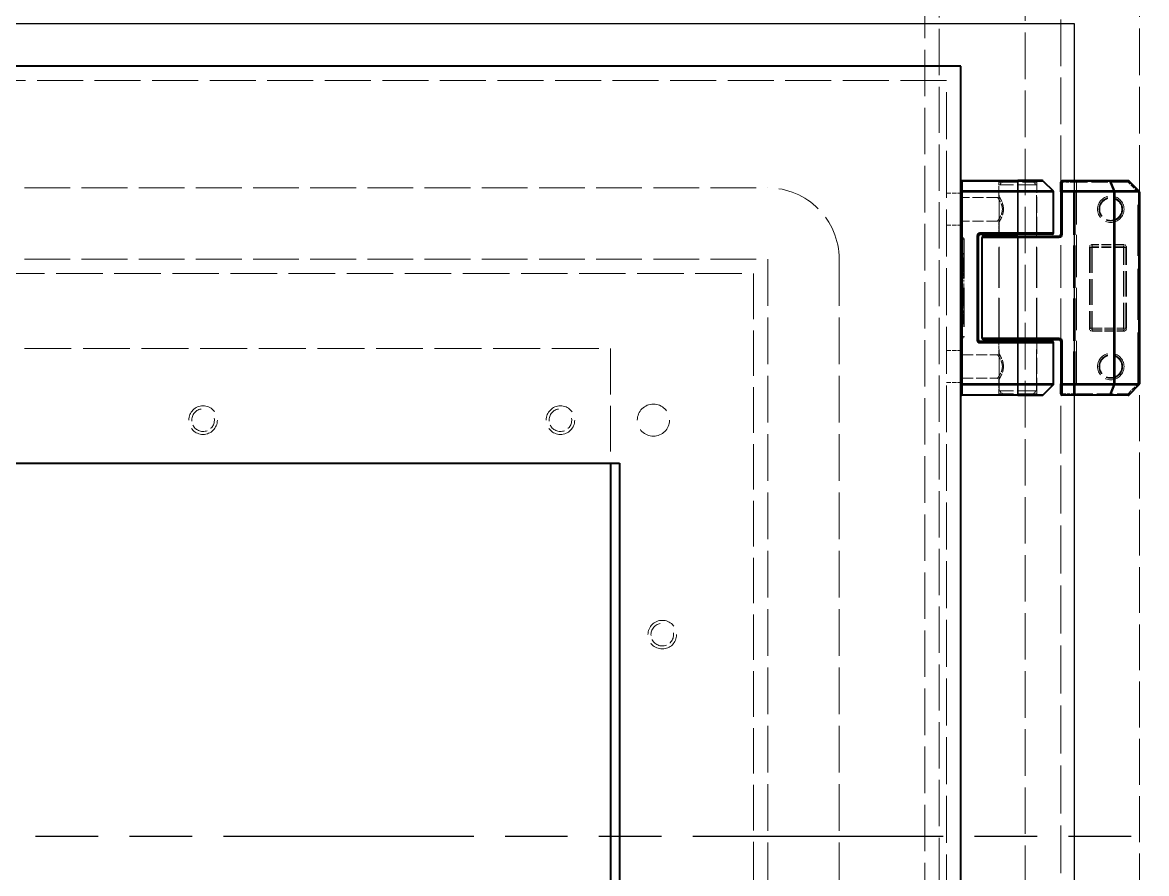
# Model space of a CAD drawing. Header units: millimetres. Extents: x 0 to 2523, y 0 to 1782.
# Drawn here: x 987 to 1144.3, y 967.3 to 1086.4 of the extents above; entities that cross this region are included whole.
import ezdxf

# ---------------------------------------------------------------- set-up
doc = ezdxf.new("R2010")
doc.units = ezdxf.units.MM
doc.header["$LTSCALE"] = 3
for name, pattern in [('CHAIN', [0.3543, 0.2362, -0.0295, 0.0591, -0.0295]), ('DASHED', [0.2067, 0.1654, -0.0413]), ('DOUBLE_DASH_CHAIN', [1.2403, 0.6614, -0.0827, 0.1654, -0.0827, 0.1654, -0.0827])]:
    doc.linetypes.add(name, pattern=pattern)
for name, color, linetype, lineweight in [('가려진 것(ISO)', 2, 'DASHED', 18), ('가려진 좁은 것(ISO)', 2, 'DASHED', 18), ('가시적인 것(ISO)', 3, 'Continuous', 40), ('가시적인 좁은 것(ISO)', 3, 'Continuous', 35), ('단면선(ISO)', 7, 'CHAIN', 25), ('상세 경계(JIS)', 7, 'Continuous', 25)]:
    doc.layers.add(name, color=color, linetype=linetype, lineweight=lineweight)

# ---------------------------------------------------------------- blocks, each defined once
blk = doc.blocks.new('2dTransSection0')
at = {"layer": '단면선(ISO)', "linetype": 'DOUBLE_DASH_CHAIN', "ltscale": 5.884671}
blk.add_line((250.787, 324.183), (393.387, 324.183), dxfattribs=at)
blk = doc.blocks.new('2dDetail0')
at = {"layer": '상세 경계(JIS)', "flags": 128}
blk.add_lwpolyline([(265.179, 284.16), (378.068, 284.16), (378.068, 362.049), (265.179, 362.049), (265.179, 284.16)], dxfattribs=at)

msp = doc.modelspace()

# ---------------------------------------------------------------- linework, layer by layer
at = {"layer": '가려진 것(ISO)', "ltscale": 13.085447}
msp.add_line((1132.2766, 1064.033), (1132.2766, 1291.233), dxfattribs=at)
at = {"layer": '가려진 것(ISO)', "ltscale": 13.165092}
msp.add_line((1143.2766, 1062.6501), (1143.2766, 1291.233), dxfattribs=at)
at = {"layer": '가려진 것(ISO)', "ltscale": 13.096617}
msp.add_line((1127.2766, 461.233), (1127.2766, 1265.233), dxfattribs=at)
at = {"layer": '가려진 것(ISO)', "ltscale": 13.03146}
msp.add_line((1115.2766, 1263.233), (1115.2766, 463.233), dxfattribs=at)
at = {"layer": '가려진 것(ISO)', "ltscale": 13.098612}
msp.add_line((1113.2766, 1261.233), (1113.2766, 465.233), dxfattribs=at)
at = {"layer": '가려진 것(ISO)', "ltscale": 12.986021}
msp.add_line((1116.2766, 1078.233), (810.2766, 1078.233), dxfattribs=at)
at = {"layer": '가려진 것(ISO)', "ltscale": 13.223674}
for p, q in [((1116.2766, 873.233), (1116.2766, 1078.233)), ((905.2766, 1040.733), (1069.2766, 1040.733))]:
    msp.add_line(p, q, dxfattribs=at)
at = {"layer": '가려진 것(ISO)', "ltscale": 12.901145}
for p, q in [((835.2766, 1063.233), (1091.2766, 1063.233)), ((835.2766, 1053.233), (1091.2766, 1053.233)), ((1069.2766, 1040.733), (1069.2766, 1024.733))]:
    msp.add_line(p, q, dxfattribs=at)
at = {"layer": '가려진 것(ISO)', "ltscale": 1.237965}
msp.add_line((1123.6266, 1062.083), (1123.6266, 1064.033), dxfattribs=at)
at = {"layer": '가려진 것(ISO)', "ltscale": 0.448852}
for p, q in [((1124.1766, 1064.133), (1123.6766, 1063.633)), ((1128.3766, 1064.133), (1128.8766, 1063.633))]:
    msp.add_line(p, q, dxfattribs=at)
at = {"layer": '가려진 것(ISO)', "ltscale": 5.185843}
for p, q in [((1128.8766, 1063.633), (1123.6766, 1063.633)), ((1128.8766, 1034.833), (1123.6766, 1034.833))]:
    msp.add_line(p, q, dxfattribs=at)
at = {"layer": '가려진 것(ISO)', "ltscale": 11.611019}
for p, q in [((1123.6766, 1034.833), (1123.6766, 1063.633)), ((1128.8766, 1034.833), (1128.8766, 1063.633))]:
    msp.add_line(p, q, dxfattribs=at)
at = {"layer": '가려진 것(ISO)', "ltscale": 4.188526}
msp.add_line((1128.3766, 1064.133), (1124.1766, 1064.133), dxfattribs=at)
at = {"layer": '가려진 것(ISO)', "ltscale": 4.507682}
for p, q in [((1128.9266, 1056.933), (1128.9266, 1064.033)), ((1128.9266, 1034.433), (1128.9266, 1041.533))]:
    msp.add_line(p, q, dxfattribs=at)
at = {"layer": '가려진 것(ISO)', "ltscale": 11.933559}
msp.add_line((1134.2766, 1034.433), (1134.2766, 1064.033), dxfattribs=at)
at = {"layer": '가려진 것(ISO)', "ltscale": 1.269698}
for p, q in [((1116.2766, 1062.483), (1118.2766, 1062.483)), ((1116.2766, 1057.983), (1118.2766, 1057.983)), ((1116.2766, 1040.483), (1118.2766, 1040.483)), ((1116.2766, 1035.983), (1118.2766, 1035.983))]:
    msp.add_line(p, q, dxfattribs=at)
at = {"layer": '가려진 것(ISO)', "ltscale": 3.142692}
for p, q in [((1123.4266, 1061.883), (1118.4766, 1061.883)), ((1123.4266, 1058.583), (1118.4766, 1058.583))]:
    msp.add_line(p, q, dxfattribs=at)
at = {"layer": '가려진 것(ISO)', "ltscale": 0.920515}
msp.add_line((1123.6266, 1056.933), (1123.6266, 1058.383), dxfattribs=at)
at = {"layer": '가려진 것(ISO)', "ltscale": 0.06339}
for p, q in [((1118.4766, 1056.233), (1118.5766, 1056.233)), ((1118.4766, 1042.233), (1118.5766, 1042.233))]:
    msp.add_line(p, q, dxfattribs=at)
at = {"layer": '가려진 것(ISO)', "ltscale": 10.965973}
msp.add_line((1118.7766, 1056.033), (1118.7766, 1042.433), dxfattribs=at)
at = {"layer": '가려진 것(ISO)', "ltscale": 11.369134}
for p, q in [((1123.6266, 1042.183), (1123.6266, 1056.283)), ((1128.9266, 1042.183), (1128.9266, 1056.283))]:
    msp.add_line(p, q, dxfattribs=at)
at = {"layer": '가려진 것(ISO)', "ltscale": 12.014192}
msp.add_line((1132.2766, 1041.783), (1132.2766, 1056.683), dxfattribs=at)
at = {"layer": '가려진 것(ISO)', "ltscale": 0.12688}
for p, q in [((1118.7766, 1054.033), (1118.5766, 1054.033)), ((1118.7766, 1053.8455), (1118.5766, 1053.8455)), ((1118.7766, 1053.533), (1118.5766, 1053.533)), ((1118.7766, 1053.3455), (1118.5766, 1053.3455)), ((1118.7766, 1053.283), (1118.5766, 1053.283)), ((1118.7766, 1053.2517), (1118.5766, 1053.2517)), ((1118.7766, 1053.158), (1118.5766, 1053.158)), ((1118.7766, 1053.1267), (1118.5766, 1053.1267)), ((1118.7766, 1053.0955), (1118.5766, 1053.0955)), ((1118.7766, 1053.0642), (1118.5766, 1053.0642)), ((1118.7766, 1053.0017), (1118.5766, 1053.0017)), ((1118.7766, 1052.908), (1118.5766, 1052.908)), ((1118.7766, 1052.8767), (1118.5766, 1052.8767)), ((1118.7766, 1052.783), (1118.5766, 1052.783)), ((1118.7766, 1052.7517), (1118.5766, 1052.7517)), ((1118.7766, 1052.658), (1118.5766, 1052.658)), ((1118.7766, 1052.6267), (1118.5766, 1052.6267)), ((1118.7766, 1052.5955), (1118.5766, 1052.5955)), ((1118.7766, 1052.5642), (1118.5766, 1052.5642)), ((1118.7766, 1052.533), (1118.5766, 1052.533)), ((1118.7766, 1052.5017), (1118.5766, 1052.5017)), ((1118.7766, 1052.4392), (1118.5766, 1052.4392)), ((1118.7766, 1052.408), (1118.5766, 1052.408)), ((1118.7766, 1052.3767), (1118.5766, 1052.3767)), ((1118.7766, 1052.3455), (1118.5766, 1052.3455)), ((1118.7766, 1052.283), (1118.5766, 1052.283)), ((1118.7766, 1052.2517), (1118.5766, 1052.2517)), ((1118.7766, 1052.1267), (1118.5766, 1052.1267)), ((1118.7766, 1052.0017), (1118.5766, 1052.0017)), ((1118.7766, 1051.9392), (1118.5766, 1051.9392)), ((1118.7766, 1051.8767), (1118.5766, 1051.8767)), ((1118.7766, 1051.8455), (1118.5766, 1051.8455)), ((1118.7766, 1051.783), (1118.5766, 1051.783)), ((1118.7766, 1051.7205), (1118.5766, 1051.7205)), ((1118.7766, 1051.6892), (1118.5766, 1051.6892)), ((1118.7766, 1051.6267), (1118.5766, 1051.6267)), ((1118.7766, 1051.5955), (1118.5766, 1051.5955)), ((1118.7766, 1051.533), (1118.5766, 1051.533)), ((1118.7766, 1051.5017), (1118.5766, 1051.5017)), ((1118.7766, 1051.4392), (1118.5766, 1051.4392)), ((1118.7766, 1051.2517), (1118.5766, 1051.2517)), ((1118.7766, 1051.1267), (1118.5766, 1051.1267)), ((1118.7766, 1051.0642), (1118.5766, 1051.0642)), ((1118.7766, 1050.9392), (1118.5766, 1050.9392)), ((1118.7766, 1050.7517), (1118.5766, 1050.7517)), ((1118.7766, 1050.6892), (1118.5766, 1050.6892)), ((1118.7766, 1050.658), (1118.5766, 1050.658)), ((1118.7766, 1050.5642), (1118.5766, 1050.5642)), ((1118.7766, 1050.5017), (1118.5766, 1050.5017)), ((1118.7766, 1050.2517), (1118.5766, 1050.2517)), ((1118.7766, 1050.0642), (1118.5766, 1050.0642)), ((1118.7766, 1049.8142), (1118.5766, 1049.8142)), ((1118.7766, 1049.783), (1118.5766, 1049.783)), ((1118.7766, 1049.7205), (1118.5766, 1049.7205)), ((1118.7766, 1049.6267), (1118.5766, 1049.6267)), ((1118.7766, 1049.5955), (1118.5766, 1049.5955)), ((1118.7766, 1049.533), (1118.5766, 1049.533)), ((1118.7766, 1049.4705), (1118.5766, 1049.4705)), ((1118.7766, 1049.4392), (1118.5766, 1049.4392)), ((1118.7766, 1049.3142), (1118.5766, 1049.3142)), ((1118.7766, 1049.1892), (1118.5766, 1049.1892)), ((1118.7766, 1049.158), (1118.5766, 1049.158)), ((1118.7766, 1049.0955), (1118.5766, 1049.0955)), ((1118.7766, 1049.0642), (1118.5766, 1049.0642)), ((1118.7766, 1049.033), (1118.5766, 1049.033)), ((1118.7766, 1049.0017), (1118.5766, 1049.0017)), ((1118.7766, 1048.9705), (1118.5766, 1048.9705)), ((1118.7766, 1048.9392), (1118.5766, 1048.9392)), ((1118.7766, 1048.908), (1118.5766, 1048.908)), ((1118.7766, 1048.8455), (1118.5766, 1048.8455)), ((1118.7766, 1048.8142), (1118.5766, 1048.8142)), ((1118.7766, 1048.783), (1118.5766, 1048.783)), ((1118.7766, 1048.7517), (1118.5766, 1048.7517)), ((1118.7766, 1048.7205), (1118.5766, 1048.7205)), ((1118.7766, 1048.6892), (1118.5766, 1048.6892)), ((1118.7766, 1048.658), (1118.5766, 1048.658)), ((1118.7766, 1048.5955), (1118.5766, 1048.5955)), ((1118.7766, 1048.5642), (1118.5766, 1048.5642)), ((1118.7766, 1048.533), (1118.5766, 1048.533)), ((1118.7766, 1048.5017), (1118.5766, 1048.5017)), ((1118.7766, 1048.4392), (1118.5766, 1048.4392)), ((1118.7766, 1048.408), (1118.5766, 1048.408)), ((1118.7766, 1048.3767), (1118.5766, 1048.3767)), ((1118.7766, 1048.3455), (1118.5766, 1048.3455)), ((1118.7766, 1048.3142), (1118.5766, 1048.3142)), ((1118.7766, 1048.283), (1118.5766, 1048.283)), ((1118.7766, 1048.2517), (1118.5766, 1048.2517)), ((1118.7766, 1048.2205), (1118.5766, 1048.2205)), ((1118.7766, 1048.158), (1118.5766, 1048.158)), ((1118.7766, 1048.1267), (1118.5766, 1048.1267)), ((1118.7766, 1048.0955), (1118.5766, 1048.0955)), ((1118.7766, 1048.0642), (1118.5766, 1048.0642)), ((1118.7766, 1048.033), (1118.5766, 1048.033)), ((1118.7766, 1047.9705), (1118.5766, 1047.9705)), ((1118.7766, 1047.9392), (1118.5766, 1047.9392)), ((1118.7766, 1047.8142), (1118.5766, 1047.8142)), ((1118.7766, 1047.7517), (1118.5766, 1047.7517)), ((1118.7766, 1047.6892), (1118.5766, 1047.6892)), ((1118.7766, 1047.658), (1118.5766, 1047.658)), ((1118.7766, 1047.6267), (1118.5766, 1047.6267)), ((1118.7766, 1047.5955), (1118.5766, 1047.5955)), ((1118.7766, 1047.5642), (1118.5766, 1047.5642)), ((1118.7766, 1047.533), (1118.5766, 1047.533)), ((1118.7766, 1047.5017), (1118.5766, 1047.5017)), ((1118.7766, 1047.4705), (1118.5766, 1047.4705)), ((1118.7766, 1047.408), (1118.5766, 1047.408)), ((1118.7766, 1047.3767), (1118.5766, 1047.3767)), ((1118.7766, 1047.3455), (1118.5766, 1047.3455)), ((1118.7766, 1047.283), (1118.5766, 1047.283)), ((1118.7766, 1047.2205), (1118.5766, 1047.2205)), ((1118.7766, 1047.1892), (1118.5766, 1047.1892)), ((1118.7766, 1047.158), (1118.5766, 1047.158)), ((1118.7766, 1047.033), (1118.5766, 1047.033)), ((1118.7766, 1047.0017), (1118.5766, 1047.0017)), ((1118.7766, 1046.9392), (1118.5766, 1046.9392)), ((1118.7766, 1046.8767), (1118.5766, 1046.8767)), ((1118.7766, 1046.8455), (1118.5766, 1046.8455)), ((1118.7766, 1046.7517), (1118.5766, 1046.7517)), ((1118.7766, 1046.6892), (1118.5766, 1046.6892)), ((1118.7766, 1046.658), (1118.5766, 1046.658)), ((1118.7766, 1046.4392), (1118.5766, 1046.4392)), ((1118.7766, 1046.0017), (1118.5766, 1046.0017)), ((1118.7766, 1045.9705), (1118.5766, 1045.9705)), ((1118.7766, 1045.8767), (1118.5766, 1045.8767)), ((1118.7766, 1045.7517), (1118.5766, 1045.7517)), ((1118.7766, 1045.6892), (1118.5766, 1045.6892)), ((1118.7766, 1045.533), (1118.5766, 1045.533)), ((1118.7766, 1045.4392), (1118.5766, 1045.4392)), ((1118.7766, 1045.408), (1118.5766, 1045.408)), ((1118.7766, 1045.3455), (1118.5766, 1045.3455)), ((1118.7766, 1045.2517), (1118.5766, 1045.2517)), ((1118.7766, 1045.2205), (1118.5766, 1045.2205)), ((1118.7766, 1045.158), (1118.5766, 1045.158)), ((1118.7766, 1045.0955), (1118.5766, 1045.0955)), ((1118.7766, 1045.0642), (1118.5766, 1045.0642)), ((1118.7766, 1045.0017), (1118.5766, 1045.0017)), ((1118.7766, 1044.9392), (1118.5766, 1044.9392)), ((1118.7766, 1044.8142), (1118.5766, 1044.8142)), ((1118.7766, 1044.6892), (1118.5766, 1044.6892)), ((1118.7766, 1044.658), (1118.5766, 1044.658)), ((1118.7766, 1044.533), (1118.5766, 1044.533)), ((1118.7766, 1044.5017), (1118.5766, 1044.5017)), ((1118.7766, 1044.4392), (1118.5766, 1044.4392)), ((1118.7766, 1044.408), (1118.5766, 1044.408)), ((1118.7766, 1044.3767), (1118.5766, 1044.3767)), ((1118.7766, 1044.2517), (1118.5766, 1044.2517)), ((1118.7766, 1044.2205), (1118.5766, 1044.2205))]:
    msp.add_line(p, q, dxfattribs=at)
at = {"layer": '가려진 것(ISO)', "ltscale": 7.174257}
for p, q in [((1136.4766, 1054.883), (1136.4766, 1043.583)), ((1141.2766, 1043.583), (1141.2766, 1054.883))]:
    msp.add_line(p, q, dxfattribs=at)
at = {"layer": '가려진 것(ISO)', "ltscale": 2.793455}
for p, q in [((1141.0766, 1055.083), (1136.6766, 1055.083)), ((1136.6766, 1043.383), (1141.0766, 1043.383))]:
    msp.add_line(p, q, dxfattribs=at)
at = {"layer": '가려진 것(ISO)', "ltscale": 13.155773}
for p, q in [((1091.2766, 1053.233), (1091.2766, 898.233)), ((1101.2766, 1053.233), (1101.2766, 898.233))]:
    msp.add_line(p, q, dxfattribs=at)
at = {"layer": '가려진 것(ISO)', "ltscale": 13.109228}
msp.add_line((837.2766, 1051.233), (1089.2766, 1051.233), dxfattribs=at)
at = {"layer": '가려진 것(ISO)', "ltscale": 12.816269}
msp.add_line((1089.2766, 1051.233), (1089.2766, 900.233), dxfattribs=at)
at = {"layer": '가려진 것(ISO)', "ltscale": 0.920521}
msp.add_line((1123.6266, 1040.083), (1123.6266, 1041.533), dxfattribs=at)
at = {"layer": '가려진 것(ISO)', "ltscale": 3.14268}
msp.add_line((1118.4766, 1039.883), (1123.4266, 1039.883), dxfattribs=at)
at = {"layer": '가려진 것(ISO)', "ltscale": 3.142681}
msp.add_line((1118.4766, 1036.583), (1123.4266, 1036.583), dxfattribs=at)
at = {"layer": '가려진 것(ISO)', "ltscale": 1.237971}
msp.add_line((1123.6266, 1034.433), (1123.6266, 1036.383), dxfattribs=at)
at = {"layer": '가려진 것(ISO)', "ltscale": 0.448853}
for p, q in [((1124.1766, 1034.333), (1123.6766, 1034.833)), ((1128.3766, 1034.333), (1128.8766, 1034.833))]:
    msp.add_line(p, q, dxfattribs=at)
at = {"layer": '가려진 것(ISO)', "ltscale": 12.918958}
msp.add_line((1143.2766, 915.6501), (1143.2766, 1035.8158), dxfattribs=at)
at = {"layer": '가려진 것(ISO)', "ltscale": 4.188524}
msp.add_line((1128.3766, 1034.333), (1124.1766, 1034.333), dxfattribs=at)
at = {"layer": '가려진 것(ISO)', "ltscale": 13.523165}
msp.add_line((1132.2766, 917.033), (1132.2766, 1034.433), dxfattribs=at)
at = {"layer": '가려진 것(ISO)', "ltscale": 6.582059}
for centre in [(1139.2766, 1060.233), (1139.2766, 1038.233)]:
    msp.add_circle(centre, 1.65, dxfattribs=at)
at = {"layer": '가려진 것(ISO)', "ltscale": 10.132536}
for centre in [(1012.2766, 1030.733), (1062.2766, 1030.733), (1076.5266, 1000.733)]:
    msp.add_circle(centre, 2, dxfattribs=at)
at = {"layer": '가려진 것(ISO)', "ltscale": 11.399102}
msp.add_circle((1075.2766, 1030.733), 2.25, dxfattribs=at)
at = {"layer": '가려진 것(ISO)', "ltscale": 12.665669}
msp.add_arc((1091.2766, 1053.233), 10, 0, 90, dxfattribs=at)
at = {"layer": '가려진 것(ISO)', "ltscale": 0.199359}
for centre, start, end in [((1123.4266, 1064.033), 0, 90), ((1129.1266, 1064.033), 90, 180), ((1134.4766, 1064.033), 90, 180), ((1118.4766, 1062.083), 180, 270), ((1118.4766, 1058.383), 90, 180), ((1123.4266, 1056.933), 270, 0), ((1129.1266, 1056.933), 180, 270), ((1118.4766, 1056.433), 180, 270), ((1118.5766, 1056.033), 0, 90), ((1123.4266, 1056.283), 0, 90), ((1129.1266, 1056.283), 90, 180), ((1136.6766, 1054.883), 90, 180), ((1141.0766, 1054.883), 0, 90), ((1136.6766, 1043.583), 180, 270), ((1141.0766, 1043.583), 270, 0), ((1118.4766, 1042.033), 90, 180), ((1118.5766, 1042.433), 270, 0), ((1123.4266, 1042.183), 270, 0), ((1123.4266, 1041.533), 0, 90), ((1129.1266, 1042.183), 180, 270), ((1129.1266, 1041.533), 90, 180), ((1118.4766, 1040.083), 180, 270), ((1118.4766, 1036.383), 90, 180), ((1123.4266, 1034.433), 270, 0), ((1129.1266, 1034.433), 180, 270), ((1134.4766, 1034.433), 180, 270)]:
    msp.add_arc(centre, 0.2, start, end, dxfattribs=at)
at = {"layer": '가려진 것(ISO)', "ltscale": 4.733071}
for centre in [(1012.2766, 1030.733), (1062.2766, 1030.733), (1076.5266, 1000.733)]:
    msp.add_arc(centre, 1.582, 100, 10, dxfattribs=at)
at = {"layer": '가려진 것(ISO)', "ltscale": 0.199349}
msp.add_open_spline([(1123.4266, 1061.883), (1123.448, 1061.883), (1123.4696, 1061.8865), (1123.5101, 1061.9), (1123.5294, 1061.9101), (1123.5634, 1061.9356), (1123.5785, 1061.9512), (1123.6028, 1061.9861), (1123.6123, 1062.0057), (1123.6238, 1062.0445), (1123.6266, 1062.0638), (1123.6266, 1062.083)], degree=3, knots=[0, 0, 0, 0, 0.006421037, 0.006421037, 0.0127920387, 0.0127920387, 0.0191648297, 0.0191648297, 0.025537558, 0.025537558, 0.0312860612, 0.0312860612, 0.0312860612, 0.0312860612], dxfattribs=at)
at = {"layer": '가려진 것(ISO)'}
for points in [[(1123.4266, 1058.583), (1123.4266, 1058.583), (1123.4266, 1058.583), (1123.4266, 1058.583)], [(1123.6266, 1058.383), (1123.6266, 1058.383), (1123.6266, 1058.383), (1123.6266, 1058.383)], [(1123.4266, 1036.583), (1123.4266, 1036.583), (1123.4266, 1036.583), (1123.4266, 1036.583)], [(1123.6266, 1036.383), (1123.6266, 1036.383), (1123.6266, 1036.383), (1123.6266, 1036.383)]]:
    msp.add_open_spline(points, degree=3, dxfattribs=at)
at = {"layer": '가려진 것(ISO)', "ltscale": 0.19935}
msp.add_open_spline([(1123.6266, 1058.383), (1123.6266, 1058.4044), (1123.623, 1058.4261), (1123.6095, 1058.4665), (1123.5994, 1058.4858), (1123.574, 1058.5198), (1123.5583, 1058.5349), (1123.5235, 1058.5592), (1123.5038, 1058.5687), (1123.4651, 1058.5802), (1123.4457, 1058.583), (1123.4266, 1058.583)], degree=3, knots=[0, 0, 0, 0, 0.0064210381, 0.0064210381, 0.0127920403, 0.0127920403, 0.0191648304, 0.0191648304, 0.0255375569, 0.0255375569, 0.0312862255, 0.0312862255, 0.0312862255, 0.0312862255], dxfattribs=at)
at = {"layer": '가려진 것(ISO)', "ltscale": 0.199354}
msp.add_open_spline([(1123.4266, 1039.883), (1123.448, 1039.883), (1123.4696, 1039.8865), (1123.5101, 1039.9), (1123.5294, 1039.9101), (1123.5634, 1039.9356), (1123.5785, 1039.9512), (1123.6028, 1039.9861), (1123.6123, 1040.0057), (1123.6238, 1040.0445), (1123.6266, 1040.0638), (1123.6266, 1040.083)], degree=3, knots=[0, 0, 0, 0, 0.0064210258, 0.0064210258, 0.0127920248, 0.0127920248, 0.019164823, 0.019164823, 0.0255375638, 0.0255375638, 0.0312868579, 0.0312868579, 0.0312868579, 0.0312868579], dxfattribs=at)
at = {"layer": '가려진 것(ISO)', "ltscale": 0.199353}
msp.add_open_spline([(1123.6266, 1036.383), (1123.6266, 1036.4044), (1123.623, 1036.4261), (1123.6095, 1036.4665), (1123.5994, 1036.4858), (1123.574, 1036.5198), (1123.5583, 1036.5349), (1123.5235, 1036.5592), (1123.5038, 1036.5687), (1123.4651, 1036.5802), (1123.4457, 1036.583), (1123.4266, 1036.583)], degree=3, knots=[0, 0, 0, 0, 0.0064210313, 0.0064210313, 0.0127920334, 0.0127920334, 0.0191648315, 0.0191648315, 0.0255375666, 0.0255375666, 0.0312865551, 0.0312865551, 0.0312865551, 0.0312865551], dxfattribs=at)
at = {"layer": '가려진 좁은 것(ISO)', "ltscale": 5.285573}
for p, q in [((1123.6266, 1064.033), (1128.9266, 1064.033)), ((1128.9266, 1034.433), (1123.6266, 1034.433))]:
    msp.add_line(p, q, dxfattribs=at)
at = {"layer": '가려진 좁은 것(ISO)', "ltscale": 0.199359}
for p, q in [((1132.4766, 1064.033), (1132.2766, 1064.033)), ((1134.0766, 1064.033), (1134.0766, 1064.233)), ((1134.0766, 1064.033), (1134.2766, 1064.033)), ((1134.2766, 1064.033), (1134.4766, 1064.033)), ((1134.4766, 1064.233), (1134.4766, 1064.033)), ((1141.6937, 1064.233), (1141.6937, 1064.033)), ((1141.8351, 1064.1744), (1141.6937, 1064.033)), ((1143.218, 1062.7916), (1143.0766, 1062.6501)), ((1118.4766, 1056.033), (1118.2766, 1056.033)), ((1118.5766, 1056.233), (1118.5766, 1056.033)), ((1118.5766, 1056.033), (1118.7766, 1056.033)), ((1136.6766, 1055.283), (1136.6766, 1055.083)), ((1141.0766, 1055.083), (1141.0766, 1055.283)), ((1136.4766, 1054.883), (1136.2766, 1054.883)), ((1136.4766, 1054.883), (1136.6766, 1054.883)), ((1136.6766, 1054.883), (1136.6766, 1055.083)), ((1141.0766, 1055.083), (1141.0766, 1054.883)), ((1141.0766, 1054.883), (1141.2766, 1054.883)), ((1141.4766, 1054.883), (1141.2766, 1054.883)), ((1136.2766, 1043.583), (1136.4766, 1043.583)), ((1136.6766, 1043.583), (1136.4766, 1043.583)), ((1136.6766, 1043.383), (1136.6766, 1043.583)), ((1136.6766, 1043.383), (1136.6766, 1043.183)), ((1141.0766, 1043.583), (1141.0766, 1043.383)), ((1141.2766, 1043.583), (1141.0766, 1043.583)), ((1141.0766, 1043.183), (1141.0766, 1043.383)), ((1141.2766, 1043.583), (1141.4766, 1043.583)), ((1118.2766, 1042.433), (1118.4766, 1042.433)), ((1118.5766, 1042.433), (1118.5766, 1042.233)), ((1118.7766, 1042.433), (1118.5766, 1042.433)), ((1143.218, 1035.6744), (1143.0766, 1035.8158)), ((1132.2766, 1034.433), (1132.4766, 1034.433)), ((1134.0766, 1034.233), (1134.0766, 1034.433)), ((1134.2766, 1034.433), (1134.0766, 1034.433)), ((1134.2766, 1034.433), (1134.4766, 1034.433)), ((1134.4766, 1034.433), (1134.4766, 1034.233)), ((1141.6937, 1034.233), (1141.6937, 1034.433)), ((1141.6937, 1034.433), (1141.8351, 1034.2916))]:
    msp.add_line(p, q, dxfattribs=at)
at = {"layer": '가려진 좁은 것(ISO)', "ltscale": 1.015738}
for p, q in [((1134.0766, 1064.033), (1132.4766, 1064.033)), ((1132.4766, 1034.433), (1134.0766, 1034.433))]:
    msp.add_line(p, q, dxfattribs=at)
at = {"layer": '가려진 좁은 것(ISO)', "ltscale": 11.933559}
for p, q in [((1134.0766, 1034.433), (1134.0766, 1064.033)), ((1134.4766, 1064.033), (1134.4766, 1034.433))]:
    msp.add_line(p, q, dxfattribs=at)
at = {"layer": '가려진 좁은 것(ISO)', "ltscale": 4.582065}
for p, q in [((1141.6937, 1064.033), (1134.4766, 1064.033)), ((1134.4766, 1034.433), (1141.6937, 1034.433))]:
    msp.add_line(p, q, dxfattribs=at)
at = {"layer": '가려진 좁은 것(ISO)', "ltscale": 1.24153}
for p, q in [((1143.0766, 1062.6501), (1141.6937, 1064.033)), ((1141.6937, 1034.433), (1143.0766, 1035.8158))]:
    msp.add_line(p, q, dxfattribs=at)
at = {"layer": '가려진 좁은 것(ISO)', "ltscale": 14.424725}
msp.add_line((1143.0766, 1035.8158), (1143.0766, 1062.6501), dxfattribs=at)
at = {"layer": '가려진 좁은 것(ISO)', "ltscale": 0.06339}
for p, q in [((1118.4766, 1056.033), (1118.5766, 1056.033)), ((1118.4766, 1042.433), (1118.5766, 1042.433))]:
    msp.add_line(p, q, dxfattribs=at)
at = {"layer": '가려진 좁은 것(ISO)', "ltscale": 10.965973}
msp.add_line((1118.5766, 1056.033), (1118.5766, 1042.433), dxfattribs=at)
at = {"layer": '가려진 좁은 것(ISO)', "ltscale": 2.793455}
for p, q in [((1141.0766, 1055.283), (1136.6766, 1055.283)), ((1141.0766, 1054.883), (1136.6766, 1054.883)), ((1136.6766, 1043.583), (1141.0766, 1043.583)), ((1136.6766, 1043.183), (1141.0766, 1043.183))]:
    msp.add_line(p, q, dxfattribs=at)
at = {"layer": '가려진 좁은 것(ISO)', "ltscale": 7.174257}
for p, q in [((1136.2766, 1054.883), (1136.2766, 1043.583)), ((1136.6766, 1054.883), (1136.6766, 1043.583)), ((1141.0766, 1043.583), (1141.0766, 1054.883)), ((1141.4766, 1043.583), (1141.4766, 1054.883))]:
    msp.add_line(p, q, dxfattribs=at)
at = {"layer": '가려진 좁은 것(ISO)', "ltscale": 7.379896}
for centre in [(1139.2766, 1060.233), (1139.2766, 1038.233)]:
    msp.add_circle(centre, 1.85, dxfattribs=at)
at = {"layer": '가려진 좁은 것(ISO)', "ltscale": 6.195138}
for centre in [(1139.2766, 1060.233), (1139.2766, 1038.233)]:
    msp.add_circle(centre, 1.553, dxfattribs=at)
at = {"layer": '가려진 좁은 것(ISO)', "ltscale": 0.109657}
for centre, start, end in [((1124.1086, 1060.233), 0.000011, 0.000011), ((1124.1086, 1038.233), 0.00005, 0.00005)]:
    msp.add_arc(centre, 0.2, start, end, dxfattribs=at)
at = {"layer": '가려진 좁은 것(ISO)', "ltscale": 0.398819}
for centre, start, end in [((1136.6766, 1054.883), 90, 180), ((1141.0766, 1054.883), 0, 90), ((1136.6766, 1043.583), 180, 270), ((1141.0766, 1043.583), 270, 0)]:
    msp.add_arc(centre, 0.4, start, end, dxfattribs=at)
at = {"layer": '가려진 좁은 것(ISO)', "ltscale": 1.713623}
msp.add_open_spline([(1124.1086, 1060.233), (1124.1086, 1060.2769), (1124.1069, 1060.3214), (1124.1035, 1060.3665), (1124.1, 1060.4115), (1124.0947, 1060.4572), (1124.0876, 1060.5027), (1124.0806, 1060.5481), (1124.0718, 1060.5934), (1124.0616, 1060.6377), (1124.0515, 1060.6819), (1124.0399, 1060.7252), (1124.0276, 1060.7664), (1124.0154, 1060.8076), (1124.0024, 1060.8467), (1123.9884, 1060.8858), (1123.9744, 1060.9248), (1123.9593, 1060.9638), (1123.9424, 1061.0046), (1123.9254, 1061.0454), (1123.9065, 1061.088), (1123.8862, 1061.1311), (1123.8659, 1061.1741), (1123.8441, 1061.2176), (1123.8209, 1061.2616), (1123.7978, 1061.3056), (1123.7732, 1061.35), (1123.7475, 1061.3946), (1123.7217, 1061.4392), (1123.6949, 1061.4838), (1123.6675, 1061.5277), (1123.6401, 1061.5715), (1123.6123, 1061.6146), (1123.585, 1061.6557), (1123.5577, 1061.6968), (1123.5309, 1061.7359), (1123.5073, 1061.7698), (1123.4837, 1061.8037), (1123.4633, 1061.8322), (1123.4493, 1061.8516), (1123.4353, 1061.871), (1123.4275, 1061.8817), (1123.4267, 1061.8829), (1123.4266, 1061.8829), (1123.4266, 1061.883), (1123.4266, 1061.883)], degree=3, knots=[0, 0, 0, 0, 0.035714286, 0.035714286, 0.035714286, 0.071428571, 0.071428571, 0.071428571, 0.107142857, 0.107142857, 0.107142857, 0.142857143, 0.142857143, 0.142857143, 0.178571429, 0.178571429, 0.178571429, 0.214285714, 0.214285714, 0.214285714, 0.25, 0.25, 0.25, 0.285714286, 0.285714286, 0.285714286, 0.321428571, 0.321428571, 0.321428571, 0.357142857, 0.357142857, 0.357142857, 0.392857143, 0.392857143, 0.392857143, 0.428571429, 0.428571429, 0.428571429, 0.464285714, 0.464285714, 0.464285714, 0.5, 0.5, 0.5, 0.502303722, 0.502303722, 0.502303722, 0.502303722], dxfattribs=at)
at = {"layer": '가려진 좁은 것(ISO)', "ltscale": 1.835521}
msp.add_open_spline([(1124.2608, 1060.233), (1124.2608, 1060.2823), (1124.2592, 1060.3321), (1124.256, 1060.3826), (1124.2527, 1060.4331), (1124.2478, 1060.4843), (1124.2413, 1060.5353), (1124.2347, 1060.5863), (1124.2266, 1060.637), (1124.2171, 1060.6867), (1124.2076, 1060.7363), (1124.1969, 1060.7848), (1124.1855, 1060.831), (1124.1741, 1060.8772), (1124.162, 1060.921), (1124.149, 1060.9648), (1124.136, 1061.0086), (1124.122, 1061.0524), (1124.1062, 1061.0981), (1124.0904, 1061.1439), (1124.0728, 1061.1916), (1124.054, 1061.2399), (1124.0351, 1061.2881), (1124.0148, 1061.3369), (1123.9933, 1061.3862), (1123.9717, 1061.4356), (1123.9489, 1061.4854), (1123.925, 1061.5354), (1123.9011, 1061.5853), (1123.876, 1061.6354), (1123.8506, 1061.6846), (1123.8252, 1061.7337), (1123.7993, 1061.782), (1123.7739, 1061.8281), (1123.7485, 1061.8742), (1123.7236, 1061.9181), (1123.7016, 1061.9561), (1123.6796, 1061.994), (1123.6607, 1062.0259), (1123.6477, 1062.0478), (1123.6347, 1062.0697), (1123.6275, 1062.0815), (1123.6266, 1062.0828), (1123.6266, 1062.0829), (1123.6266, 1062.083), (1123.6266, 1062.083)], degree=3, knots=[0, 0, 0, 0, 0.035714286, 0.035714286, 0.035714286, 0.071428571, 0.071428571, 0.071428571, 0.107142857, 0.107142857, 0.107142857, 0.142857143, 0.142857143, 0.142857143, 0.178571429, 0.178571429, 0.178571429, 0.214285714, 0.214285714, 0.214285714, 0.25, 0.25, 0.25, 0.285714286, 0.285714286, 0.285714286, 0.321428571, 0.321428571, 0.321428571, 0.357142857, 0.357142857, 0.357142857, 0.392857143, 0.392857143, 0.392857143, 0.428571429, 0.428571429, 0.428571429, 0.464285714, 0.464285714, 0.464285714, 0.5, 0.5, 0.5, 0.502295932, 0.502295932, 0.502295932, 0.502295932], dxfattribs=at)
at = {"layer": '가려진 좁은 것(ISO)', "ltscale": 1.713606}
msp.add_open_spline([(1123.4266, 1058.583), (1123.4266, 1058.583), (1123.4324, 1058.591), (1123.4439, 1058.6069), (1123.4563, 1058.624), (1123.4754, 1058.6505), (1123.4982, 1058.6832), (1123.5211, 1058.7159), (1123.5478, 1058.7545), (1123.5752, 1058.7956), (1123.6027, 1058.8367), (1123.631, 1058.8801), (1123.6588, 1058.9244), (1123.6867, 1058.9687), (1123.7141, 1059.014), (1123.7404, 1059.0592), (1123.7668, 1059.1045), (1123.792, 1059.1497), (1123.8157, 1059.1945), (1123.8395, 1059.2392), (1123.8618, 1059.2836), (1123.8826, 1059.3274), (1123.9035, 1059.3712), (1123.9228, 1059.4146), (1123.9403, 1059.4563), (1123.9577, 1059.4981), (1123.9733, 1059.5383), (1123.9876, 1059.578), (1124.0019, 1059.6177), (1124.0149, 1059.6569), (1124.0271, 1059.6978), (1124.0393, 1059.7387), (1124.0508, 1059.7814), (1124.061, 1059.8255), (1124.0712, 1059.8696), (1124.0801, 1059.9152), (1124.0873, 1059.9609), (1124.0944, 1060.0067), (1124.0998, 1060.0527), (1124.1034, 1060.0982), (1124.1069, 1060.1437), (1124.1086, 1060.1886), (1124.1086, 1060.233)], degree=3, knots=[0.502666002, 0.502666002, 0.502666002, 0.502666002, 0.535714286, 0.535714286, 0.535714286, 0.571428571, 0.571428571, 0.571428571, 0.607142857, 0.607142857, 0.607142857, 0.642857143, 0.642857143, 0.642857143, 0.678571429, 0.678571429, 0.678571429, 0.714285714, 0.714285714, 0.714285714, 0.75, 0.75, 0.75, 0.785714286, 0.785714286, 0.785714286, 0.821428571, 0.821428571, 0.821428571, 0.857142857, 0.857142857, 0.857142857, 0.892857143, 0.892857143, 0.892857143, 0.928571429, 0.928571429, 0.928571429, 0.964285714, 0.964285714, 0.964285714, 1, 1, 1, 1], dxfattribs=at)
at = {"layer": '가려진 좁은 것(ISO)', "ltscale": 1.8355}
msp.add_open_spline([(1123.6266, 1058.383), (1123.6266, 1058.383), (1123.6321, 1058.3919), (1123.6427, 1058.4098), (1123.6542, 1058.4291), (1123.6719, 1058.4589), (1123.6932, 1058.4954), (1123.7145, 1058.532), (1123.7393, 1058.5754), (1123.7648, 1058.6214), (1123.7904, 1058.6675), (1123.8167, 1058.7161), (1123.8425, 1058.7658), (1123.8684, 1058.8155), (1123.894, 1058.8663), (1123.9184, 1058.917), (1123.9429, 1058.9677), (1123.9663, 1059.0184), (1123.9884, 1059.0686), (1124.0105, 1059.1188), (1124.0313, 1059.1685), (1124.0506, 1059.2177), (1124.07, 1059.2668), (1124.088, 1059.3154), (1124.1042, 1059.3622), (1124.1205, 1059.4091), (1124.135, 1059.4542), (1124.1483, 1059.4987), (1124.1615, 1059.5431), (1124.1736, 1059.5871), (1124.185, 1059.6329), (1124.1963, 1059.6788), (1124.207, 1059.7267), (1124.2165, 1059.7761), (1124.226, 1059.8256), (1124.2343, 1059.8767), (1124.2409, 1059.928), (1124.2476, 1059.9794), (1124.2526, 1060.031), (1124.2559, 1060.0819), (1124.2592, 1060.1328), (1124.2608, 1060.1831), (1124.2608, 1060.233)], degree=3, knots=[0.502658788, 0.502658788, 0.502658788, 0.502658788, 0.535714286, 0.535714286, 0.535714286, 0.571428571, 0.571428571, 0.571428571, 0.607142857, 0.607142857, 0.607142857, 0.642857143, 0.642857143, 0.642857143, 0.678571429, 0.678571429, 0.678571429, 0.714285714, 0.714285714, 0.714285714, 0.75, 0.75, 0.75, 0.785714286, 0.785714286, 0.785714286, 0.821428571, 0.821428571, 0.821428571, 0.857142857, 0.857142857, 0.857142857, 0.892857143, 0.892857143, 0.892857143, 0.928571429, 0.928571429, 0.928571429, 0.964285714, 0.964285714, 0.964285714, 1, 1, 1, 1], dxfattribs=at)
at = {"layer": '가려진 좁은 것(ISO)', "ltscale": 1.713622}
msp.add_open_spline([(1124.1086, 1038.233), (1124.1086, 1038.2776), (1124.1069, 1038.3227), (1124.1033, 1038.3684), (1124.0997, 1038.4141), (1124.0943, 1038.4604), (1124.087, 1038.5064), (1124.0798, 1038.5524), (1124.0708, 1038.5982), (1124.0605, 1038.6425), (1124.0502, 1038.6868), (1124.0387, 1038.7297), (1124.0263, 1038.7707), (1124.014, 1038.8118), (1124.0009, 1038.8511), (1123.9865, 1038.891), (1123.9721, 1038.9309), (1123.9564, 1038.9713), (1123.9387, 1039.0134), (1123.9211, 1039.0554), (1123.9015, 1039.099), (1123.8805, 1039.143), (1123.8595, 1039.187), (1123.837, 1039.2316), (1123.813, 1039.2765), (1123.7891, 1039.3215), (1123.7637, 1039.3669), (1123.7372, 1039.4123), (1123.7107, 1039.4577), (1123.6831, 1039.5031), (1123.6551, 1039.5474), (1123.6271, 1039.5918), (1123.5988, 1039.6352), (1123.5713, 1039.6762), (1123.5438, 1039.7172), (1123.5173, 1039.7555), (1123.4948, 1039.7877), (1123.4722, 1039.8198), (1123.4538, 1039.8454), (1123.442, 1039.8617), (1123.4318, 1039.8758), (1123.4266, 1039.883), (1123.4266, 1039.883)], degree=3, knots=[0, 0, 0, 0, 0.035714286, 0.035714286, 0.035714286, 0.071428571, 0.071428571, 0.071428571, 0.107142857, 0.107142857, 0.107142857, 0.142857143, 0.142857143, 0.142857143, 0.178571429, 0.178571429, 0.178571429, 0.214285714, 0.214285714, 0.214285714, 0.25, 0.25, 0.25, 0.285714286, 0.285714286, 0.285714286, 0.321428571, 0.321428571, 0.321428571, 0.357142857, 0.357142857, 0.357142857, 0.392857143, 0.392857143, 0.392857143, 0.428571429, 0.428571429, 0.428571429, 0.464285714, 0.464285714, 0.464285714, 0.495418369, 0.495418369, 0.495418369, 0.495418369], dxfattribs=at)
at = {"layer": '가려진 좁은 것(ISO)', "ltscale": 1.83552}
msp.add_open_spline([(1124.2608, 1038.233), (1124.2608, 1038.2831), (1124.2592, 1038.3336), (1124.2558, 1038.3848), (1124.2525, 1038.436), (1124.2474, 1038.4879), (1124.2407, 1038.5395), (1124.234, 1038.5911), (1124.2256, 1038.6424), (1124.216, 1038.6921), (1124.2065, 1038.7418), (1124.1957, 1038.7898), (1124.1843, 1038.8359), (1124.1728, 1038.8819), (1124.1606, 1038.926), (1124.1472, 1038.9707), (1124.1338, 1039.0154), (1124.1192, 1039.0608), (1124.1028, 1039.1079), (1124.0864, 1039.155), (1124.0682, 1039.2039), (1124.0487, 1039.2533), (1124.0291, 1039.3026), (1124.0082, 1039.3526), (1123.9859, 1039.403), (1123.9637, 1039.4534), (1123.9401, 1039.5043), (1123.9154, 1039.5552), (1123.8908, 1039.6061), (1123.8651, 1039.657), (1123.8391, 1039.7067), (1123.8131, 1039.7565), (1123.7867, 1039.8052), (1123.7612, 1039.8511), (1123.7356, 1039.897), (1123.711, 1039.9401), (1123.69, 1039.9761), (1123.669, 1040.012), (1123.6518, 1040.0408), (1123.6409, 1040.0591), (1123.6314, 1040.075), (1123.6266, 1040.083), (1123.6266, 1040.083)], degree=3, knots=[0, 0, 0, 0, 0.035714286, 0.035714286, 0.035714286, 0.071428571, 0.071428571, 0.071428571, 0.107142857, 0.107142857, 0.107142857, 0.142857143, 0.142857143, 0.142857143, 0.178571429, 0.178571429, 0.178571429, 0.214285714, 0.214285714, 0.214285714, 0.25, 0.25, 0.25, 0.285714286, 0.285714286, 0.285714286, 0.321428571, 0.321428571, 0.321428571, 0.357142857, 0.357142857, 0.357142857, 0.392857143, 0.392857143, 0.392857143, 0.428571429, 0.428571429, 0.428571429, 0.464285714, 0.464285714, 0.464285714, 0.495426526, 0.495426526, 0.495426526, 0.495426526], dxfattribs=at)
at = {"layer": '가려진 좁은 것(ISO)', "ltscale": 1.713556}
msp.add_open_spline([(1123.4266, 1036.583), (1123.4266, 1036.583), (1123.4267, 1036.5831), (1123.4269, 1036.5834), (1123.4285, 1036.5856), (1123.437, 1036.5973), (1123.4517, 1036.6177), (1123.4664, 1036.6381), (1123.4873, 1036.6674), (1123.5113, 1036.7019), (1123.5352, 1036.7364), (1123.5621, 1036.7757), (1123.5894, 1036.8169), (1123.6167, 1036.8582), (1123.6445, 1036.9012), (1123.6717, 1036.945), (1123.6989, 1036.9888), (1123.7257, 1037.0334), (1123.7512, 1037.0778), (1123.7767, 1037.1222), (1123.8011, 1037.1665), (1123.8241, 1037.2103), (1123.847, 1037.2541), (1123.8686, 1037.2975), (1123.8887, 1037.3403), (1123.9088, 1037.3831), (1123.9275, 1037.4254), (1123.9443, 1037.466), (1123.9611, 1037.5065), (1123.9759, 1037.5452), (1123.9898, 1037.5841), (1124.0037, 1037.6229), (1124.0165, 1037.6619), (1124.0286, 1037.7029), (1124.0408, 1037.7439), (1124.0522, 1037.7869), (1124.0623, 1037.8309), (1124.0723, 1037.8749), (1124.081, 1037.9199), (1124.0879, 1037.9651), (1124.0949, 1038.0102), (1124.1001, 1038.0556), (1124.1035, 1038.1003), (1124.107, 1038.1451), (1124.1086, 1038.1893), (1124.1086, 1038.233)], degree=3, knots=[0.495788687, 0.495788687, 0.495788687, 0.495788687, 0.5, 0.5, 0.5, 0.535714286, 0.535714286, 0.535714286, 0.571428571, 0.571428571, 0.571428571, 0.607142857, 0.607142857, 0.607142857, 0.642857143, 0.642857143, 0.642857143, 0.678571429, 0.678571429, 0.678571429, 0.714285714, 0.714285714, 0.714285714, 0.75, 0.75, 0.75, 0.785714286, 0.785714286, 0.785714286, 0.821428571, 0.821428571, 0.821428571, 0.857142857, 0.857142857, 0.857142857, 0.892857143, 0.892857143, 0.892857143, 0.928571429, 0.928571429, 0.928571429, 0.964285714, 0.964285714, 0.964285714, 1, 1, 1, 1], dxfattribs=at)
at = {"layer": '가려진 좁은 것(ISO)', "ltscale": 1.835437}
msp.add_open_spline([(1123.6266, 1036.383), (1123.6266, 1036.383), (1123.6267, 1036.3831), (1123.6268, 1036.3834), (1123.6283, 1036.3859), (1123.6363, 1036.3989), (1123.6499, 1036.4219), (1123.6636, 1036.4449), (1123.683, 1036.4778), (1123.7053, 1036.5163), (1123.7277, 1036.5549), (1123.7526, 1036.5991), (1123.778, 1036.6453), (1123.8034, 1036.6916), (1123.8292, 1036.7398), (1123.8545, 1036.789), (1123.8798, 1036.8381), (1123.9047, 1036.8881), (1123.9284, 1036.9379), (1123.9522, 1036.9877), (1123.9748, 1037.0373), (1123.9962, 1037.0864), (1124.0175, 1037.1355), (1124.0376, 1037.1841), (1124.0563, 1037.2321), (1124.075, 1037.2801), (1124.0924, 1037.3276), (1124.108, 1037.373), (1124.1236, 1037.4185), (1124.1374, 1037.4619), (1124.1503, 1037.5055), (1124.1632, 1037.549), (1124.1751, 1037.5927), (1124.1864, 1037.6387), (1124.1977, 1037.6847), (1124.2083, 1037.7329), (1124.2177, 1037.7823), (1124.227, 1037.8316), (1124.2351, 1037.882), (1124.2415, 1037.9327), (1124.248, 1037.9833), (1124.2528, 1038.0342), (1124.256, 1038.0843), (1124.2592, 1038.1345), (1124.2608, 1038.1839), (1124.2608, 1038.233)], degree=3, knots=[0.495799361, 0.495799361, 0.495799361, 0.495799361, 0.5, 0.5, 0.5, 0.535714286, 0.535714286, 0.535714286, 0.571428571, 0.571428571, 0.571428571, 0.607142857, 0.607142857, 0.607142857, 0.642857143, 0.642857143, 0.642857143, 0.678571429, 0.678571429, 0.678571429, 0.714285714, 0.714285714, 0.714285714, 0.75, 0.75, 0.75, 0.785714286, 0.785714286, 0.785714286, 0.821428571, 0.821428571, 0.821428571, 0.857142857, 0.857142857, 0.857142857, 0.892857143, 0.892857143, 0.892857143, 0.928571429, 0.928571429, 0.928571429, 0.964285714, 0.964285714, 0.964285714, 1, 1, 1, 1], dxfattribs=at)
at = {"layer": '가시적인 것(ISO)'}
for p, q in [((1118.2766, 1080.233), (808.2766, 1080.233)), ((1118.2766, 871.233), (1118.2766, 1080.233)), ((1118.4766, 1064.233), (1126.2766, 1064.233)), ((1129.6937, 1064.233), (1126.2766, 1064.233)), ((1129.8351, 1064.1744), (1131.218, 1062.7916)), ((1132.2766, 1062.6501), (1132.2766, 1064.033)), ((1132.4766, 1064.233), (1139.1209, 1064.233)), ((1139.1209, 1064.233), (1141.6937, 1064.233)), ((1143.218, 1062.7916), (1141.8351, 1064.1744)), ((1131.2766, 1056.933), (1131.2766, 1062.6501)), ((1132.2766, 1062.6501), (1132.2766, 1056.683)), ((1143.2766, 1062.6501), (1143.2766, 1035.8158)), ((1120.7766, 1041.933), (1120.7766, 1056.533)), ((1120.9766, 1056.733), (1126.2766, 1056.733)), ((1121.2766, 1042.183), (1121.2766, 1056.283)), ((1126.2766, 1056.483), (1121.4766, 1056.483)), ((1131.0766, 1056.733), (1126.2766, 1056.733)), ((1126.2766, 1056.483), (1132.0766, 1056.483)), ((1126.2766, 1041.733), (1120.9766, 1041.733)), ((1121.4766, 1041.983), (1126.2766, 1041.983)), ((1132.0766, 1041.983), (1126.2766, 1041.983)), ((1126.2766, 1041.733), (1131.0766, 1041.733)), ((1131.2766, 1035.8158), (1131.2766, 1041.533)), ((1132.2766, 1041.783), (1132.2766, 1035.8158)), ((1129.8351, 1034.2916), (1131.218, 1035.6744)), ((1132.2766, 1034.433), (1132.2766, 1035.8158)), ((1143.218, 1035.6744), (1141.8351, 1034.2916)), ((1126.2766, 1034.233), (1118.4766, 1034.233)), ((1126.2766, 1034.233), (1129.6937, 1034.233)), ((1139.1209, 1034.233), (1132.4766, 1034.233)), ((1141.6937, 1034.233), (1139.1209, 1034.233)), ((904.0266, 1024.733), (1070.5266, 1024.733)), ((1069.2766, 1024.733), (1069.2766, 926.733)), ((1070.5266, 1024.733), (1070.5266, 926.733))]:
    msp.add_line(p, q, dxfattribs=at)
for centre, start, end in [((1118.4766, 1064.033), 90, 180), ((1129.6937, 1064.033), 44.99999, 90), ((1132.4766, 1064.033), 90, 180), ((1141.6937, 1064.033), 45, 90), ((1131.0766, 1062.6501), 0, 44.99999), ((1143.0766, 1062.6501), 0, 45), ((1131.0766, 1056.933), 270, 0), ((1120.9766, 1056.533), 90, 180), ((1121.4766, 1056.283), 90, 180), ((1132.0766, 1056.683), 270, 0), ((1120.9766, 1041.933), 180, 270), ((1121.4766, 1042.183), 180, 270), ((1131.0766, 1041.533), 0, 90), ((1132.0766, 1041.783), 0, 90), ((1131.0766, 1035.8158), 315.00001, 0), ((1143.0766, 1035.8158), 315, 0), ((1118.4766, 1034.433), 180, 270), ((1129.6937, 1034.433), 270, 315.00001), ((1132.4766, 1034.433), 180, 270), ((1141.6937, 1034.433), 270, 315)]:
    msp.add_arc(centre, 0.2, start, end, dxfattribs=at)
at = {"layer": '가시적인 좁은 것(ISO)'}
for p, q in [((1118.4766, 1064.233), (1118.4766, 1064.1744)), ((1118.4766, 1062.7916), (1118.4766, 1064.1744)), ((1118.4766, 1064.1744), (1126.2766, 1064.1744)), ((1126.2766, 1064.1744), (1126.2766, 1064.233)), ((1126.2766, 1064.1744), (1126.2766, 1062.7916)), ((1129.8351, 1064.1744), (1126.2766, 1064.1744)), ((1132.4766, 1064.233), (1132.4766, 1064.1744)), ((1132.4766, 1062.7916), (1132.4766, 1064.1744)), ((1132.4766, 1064.1744), (1139.1209, 1064.1744)), ((1139.1209, 1064.1744), (1139.1209, 1064.233)), ((1139.6937, 1062.7916), (1139.1209, 1064.1744)), ((1139.7937, 1062.7916), (1139.2209, 1064.1744)), ((1139.2209, 1064.1744), (1141.7937, 1064.1744)), ((1143.1766, 1062.7916), (1141.7937, 1064.1744)), ((1118.4766, 1062.6501), (1118.2766, 1062.6501)), ((1126.2766, 1062.7916), (1118.4766, 1062.7916)), ((1118.4766, 1062.7916), (1118.4766, 1062.6501)), ((1126.2766, 1062.6501), (1118.4766, 1062.6501)), ((1118.4766, 1062.6501), (1118.4766, 1035.8158)), ((1126.2766, 1062.7916), (1126.2766, 1062.6501)), ((1126.2766, 1062.7916), (1131.218, 1062.7916)), ((1126.2766, 1056.933), (1126.2766, 1062.6501)), ((1126.2766, 1062.6501), (1131.2766, 1062.6501)), ((1132.4766, 1062.6501), (1132.2766, 1062.6501)), ((1132.4766, 1062.7916), (1132.4766, 1062.6501)), ((1139.6937, 1062.7916), (1132.4766, 1062.7916)), ((1139.6937, 1062.6501), (1132.4766, 1062.6501)), ((1132.4766, 1062.6501), (1132.4766, 1056.683)), ((1139.6937, 1062.7916), (1139.6937, 1062.6501)), ((1139.6937, 1062.6501), (1139.6937, 1035.8158)), ((1139.6937, 1062.6501), (1139.8351, 1062.6501)), ((1143.1766, 1062.7916), (1139.7937, 1062.7916)), ((1143.218, 1062.6501), (1139.8351, 1062.6501)), ((1139.8351, 1062.6501), (1139.8351, 1035.8158)), ((1143.218, 1062.6501), (1143.2766, 1062.6501)), ((1143.218, 1062.6501), (1143.218, 1035.8158)), ((1120.9766, 1056.933), (1120.9766, 1056.733)), ((1120.9766, 1056.933), (1126.2766, 1056.933)), ((1131.2766, 1056.933), (1126.2766, 1056.933)), ((1126.2766, 1056.733), (1126.2766, 1056.933)), ((1120.7766, 1056.533), (1120.5766, 1056.533)), ((1120.5766, 1041.933), (1120.5766, 1056.533)), ((1126.2766, 1056.283), (1121.2766, 1056.283)), ((1126.2766, 1056.283), (1126.2766, 1056.483)), ((1126.2766, 1056.283), (1132.0766, 1056.283)), ((1126.2766, 1042.183), (1126.2766, 1056.283)), ((1132.0766, 1056.283), (1132.0766, 1056.483)), ((1132.2766, 1056.683), (1132.4766, 1056.683)), ((1120.5766, 1041.933), (1120.7766, 1041.933)), ((1120.9766, 1041.733), (1120.9766, 1041.533)), ((1126.2766, 1041.533), (1120.9766, 1041.533)), ((1121.2766, 1042.183), (1126.2766, 1042.183)), ((1132.0766, 1042.183), (1126.2766, 1042.183)), ((1126.2766, 1042.183), (1126.2766, 1041.983)), ((1126.2766, 1041.733), (1126.2766, 1041.533)), ((1126.2766, 1035.8158), (1126.2766, 1041.533)), ((1126.2766, 1041.533), (1131.2766, 1041.533)), ((1132.0766, 1041.983), (1132.0766, 1042.183)), ((1132.4766, 1041.783), (1132.2766, 1041.783)), ((1132.4766, 1041.783), (1132.4766, 1035.8158)), ((1118.2766, 1035.8158), (1118.4766, 1035.8158)), ((1118.4766, 1035.8158), (1126.2766, 1035.8158)), ((1118.4766, 1035.8158), (1118.4766, 1035.6744)), ((1118.4766, 1034.2916), (1118.4766, 1035.6744)), ((1118.4766, 1035.6744), (1126.2766, 1035.6744)), ((1126.2766, 1035.6744), (1126.2766, 1035.8158)), ((1131.2766, 1035.8158), (1126.2766, 1035.8158)), ((1126.2766, 1034.2916), (1126.2766, 1035.6744)), ((1131.218, 1035.6744), (1126.2766, 1035.6744)), ((1132.2766, 1035.8158), (1132.4766, 1035.8158)), ((1139.6937, 1035.8158), (1132.4766, 1035.8158)), ((1132.4766, 1035.8158), (1132.4766, 1035.6744)), ((1132.4766, 1034.2916), (1132.4766, 1035.6744)), ((1139.6937, 1035.6744), (1132.4766, 1035.6744)), ((1139.6937, 1035.6744), (1139.1209, 1034.2916)), ((1139.7937, 1035.6744), (1139.2209, 1034.2916)), ((1139.8351, 1035.8158), (1139.6937, 1035.8158)), ((1139.6937, 1035.8158), (1139.6937, 1035.6744)), ((1139.7937, 1035.6744), (1143.1766, 1035.6744)), ((1139.8351, 1035.8158), (1143.218, 1035.8158)), ((1143.1766, 1035.6744), (1141.7937, 1034.2916)), ((1143.2766, 1035.8158), (1143.218, 1035.8158)), ((1118.4766, 1034.2916), (1118.4766, 1034.233)), ((1126.2766, 1034.2916), (1118.4766, 1034.2916)), ((1126.2766, 1034.2916), (1126.2766, 1034.233)), ((1126.2766, 1034.2916), (1129.8351, 1034.2916)), ((1139.1209, 1034.2916), (1132.4766, 1034.2916)), ((1132.4766, 1034.2916), (1132.4766, 1034.233)), ((1139.1209, 1034.233), (1139.1209, 1034.2916)), ((1141.7937, 1034.2916), (1139.2209, 1034.2916))]:
    msp.add_line(p, q, dxfattribs=at)
for centre, start, end in [((1120.9766, 1056.533), 90, 180), ((1132.0766, 1056.683), 270, 0), ((1120.9766, 1041.933), 180, 270), ((1132.0766, 1041.783), 0, 90)]:
    msp.add_arc(centre, 0.4, start, end, dxfattribs=at)
for centre, major_axis, ratio, start_param, end_param in [((1118.4766, 1064.033), (-0.2, 0), 0.70710678, 4.71238898, 6.28318531), ((1132.4766, 1064.033), (-0.2, 0), 0.70710678, 4.71238898, 6.28318531), ((1139.1209, 1064.033), (0, 0.2), 0.70710678, 5.49778714, 6.28318531), ((1139.1209, 1064.033), (0.1848, 0.0765), 0.67859834, 0.74875372, 1.29678212), ((1141.6937, 1064.033), (0, 0.2), 0.70710678, 5.49778714, 6.28318531), ((1141.6937, 1064.033), (0.1414, 0.1414), 0.28108464, 0, 0.54802841), ((1118.4766, 1062.6501), (-0.2, 0), 0.70710678, 4.71238898, 6.28318531), ((1132.4766, 1062.6501), (-0.2, 0), 0.70710678, 4.71238898, 6.28318531), ((1139.6937, 1062.6501), (0.1848, 0.0765), 0.67859834, 0.74875372, 1.29678212), ((1139.6937, 1062.6501), (0, -0.2), 0.70710678, 1.57079633, 2.35619449), ((1143.0766, 1062.6501), (0.1414, 0.1414), 0.28108464, 0, 0.54802841), ((1143.0766, 1062.6501), (0, 0.2), 0.70710678, 4.71238898, 5.49778714), ((1118.4766, 1035.8158), (-0.2, 0), 0.70710678, 0, 1.57079633), ((1132.4766, 1035.8158), (-0.2, 0), 0.70710678, 0, 1.57079633), ((1139.6937, 1035.8158), (-0.1848, 0.0765), 0.67859834, 1.84481053, 2.39283894), ((1139.6937, 1035.8158), (0, -0.2), 0.70710678, 0.78539816, 1.57079633), ((1143.0766, 1035.8158), (0, 0.2), 0.70710678, 3.92699082, 4.71238898), ((1143.0766, 1035.8158), (0.1414, -0.1414), 0.28108464, 5.7351569, 6.28318531), ((1118.4766, 1034.433), (-0.2, 0), 0.70710678, 0, 1.57079633), ((1132.4766, 1034.433), (-0.2, 0), 0.70710678, 0, 1.57079633), ((1139.1209, 1034.433), (-0.1848, 0.0765), 0.67859834, 1.84481053, 2.39283894), ((1139.1209, 1034.433), (0, -0.2), 0.70710678, 0, 0.78539816), ((1141.6937, 1034.433), (0, -0.2), 0.70710678, 0, 0.78539816), ((1141.6937, 1034.433), (0.1414, -0.1414), 0.28108464, 5.7351569, 6.28318531)]:
    msp.add_ellipse(centre, major_axis=major_axis, ratio=ratio, start_param=start_param, end_param=end_param, dxfattribs=at)

# ---------------------------------------------------------------- block references
at = {"layer": '단면선(ISO)', "xscale": 3, "yscale": 3, "zscale": 3}
msp.add_blockref('2dTransSection0', (0, 0), dxfattribs=at)
at = {"layer": '상세 경계(JIS)', "xscale": 3, "yscale": 3, "zscale": 3}
msp.add_blockref('2dDetail0', (0, 0), dxfattribs=at)

doc.saveas('drawing.dxf')
